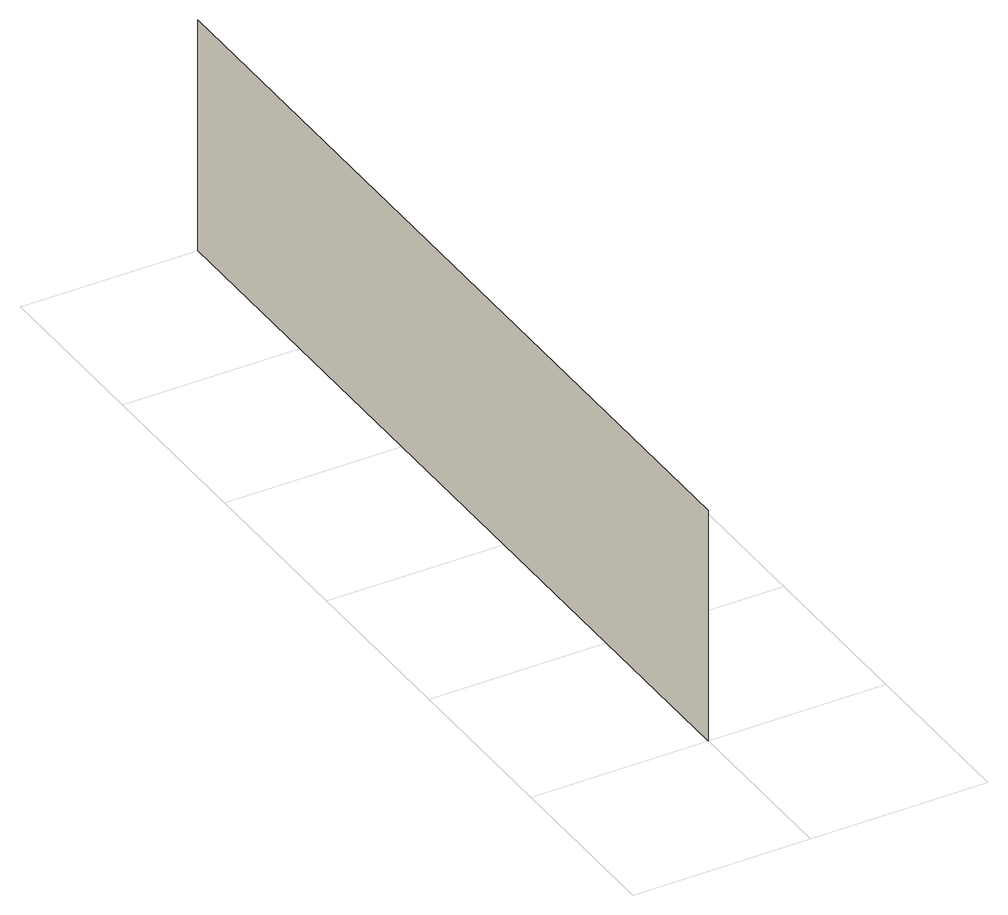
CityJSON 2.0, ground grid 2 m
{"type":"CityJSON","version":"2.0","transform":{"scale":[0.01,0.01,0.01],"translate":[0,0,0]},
"CityObjects":{
"building1":{"type":"Building","attributes":{"GrossPlannedArea":"120.0 m^2","NetAreaPlanned":"120.0 m^2","NumberOfStoreys":"2","ObjectType":"Wohnhaus","OccupancyType":"citygml:1000 (residential building)","SprinklerProtection":"False","SprinklerProtectionAutomatic":"False","YearOfConstruction":"2008"},"geometry":[{"type":"MultiSurface","lod":"3.2","boundaries":[[[0,1,2,3]]]}]}
},
"vertices":[
[0,1000,0],[0,0,0],[0,0,270],[0,1000,270]
]}
